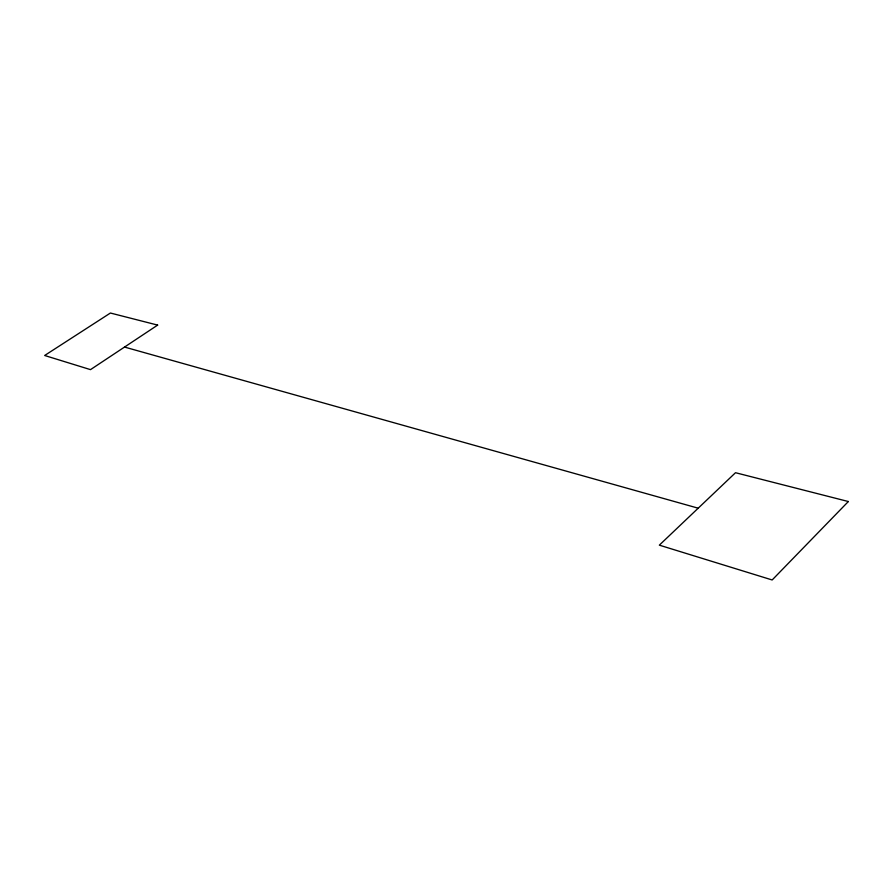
<?xml version="1.0" encoding="UTF-8"?>
<svg xmlns="http://www.w3.org/2000/svg" width="893" height="893" viewBox="0 0 893 893"><rect width="100%" height="100%" fill="white"/><g stroke="black" fill="none" stroke-linecap="round" stroke-linejoin="round"><path stroke-width="1.34" d="M124.529 347.064L698.192 508.195M848.35 501.531L772.166 579.97L659.335 545.154L735.508 472.71L848.35 501.531M157.648 325.097L90.494 369.635L44.65 355.492L110.408 313.03L157.648 325.097"/></g></svg>
